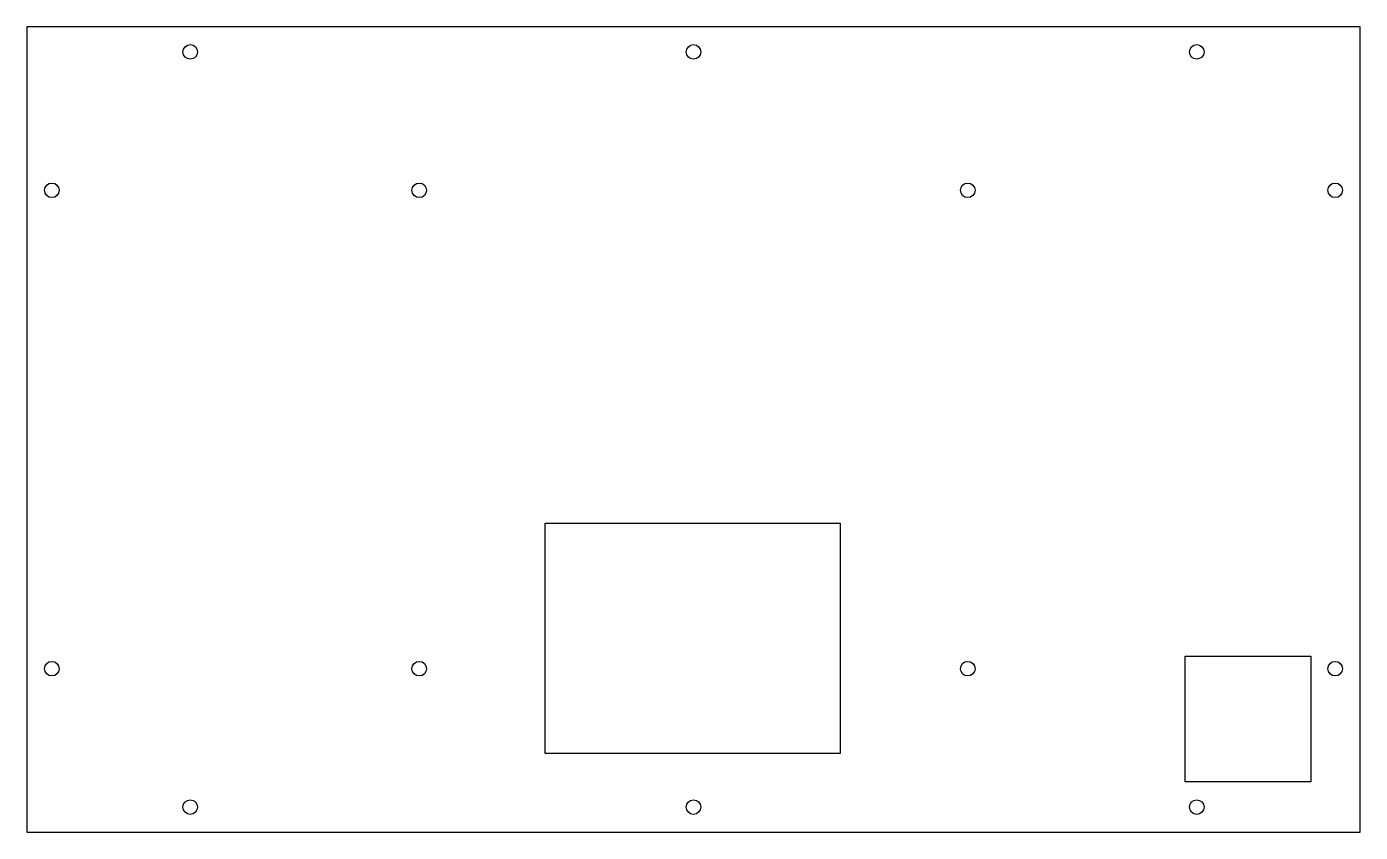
# Model space of a CAD drawing. Header units: millimetres. Extents: x -20 to 510, y 0 to 320.
import ezdxf

# ---------------------------------------------------------------- set-up
doc = ezdxf.new("R2010")
doc.units = ezdxf.units.MM
doc.layers.get('0').update_dxf_attribs({"linetype": 'CONTINUOUS'})

msp = doc.modelspace()

# ---------------------------------------------------------------- linework, layer by layer
for p, q in [((186, 31.25), (186, 122.75)), ((186, 122.75), (303.25, 122.75)), ((303.25, 122.75), (303.25, 31.25)), ((303.25, 31.25), (186, 31.25))]:
    msp.add_line(p, q)
for points in [[(-20, 320), (-20, 0), (510, 0), (510, 320)], [(490.35, 20), (440.35, 20), (440.35, 70), (490.35, 70)]]:
    msp.add_lwpolyline(points, close=True)
for centre in [(45, 310), (245, 310), (445, 310), (-10, 255), (136, 255), (354, 255), (500, 255), (-10, 65), (136, 65), (354, 65), (500, 65), (45, 10), (245, 10), (445, 10)]:
    msp.add_circle(centre, 2.9)

doc.saveas('drawing.dxf')
